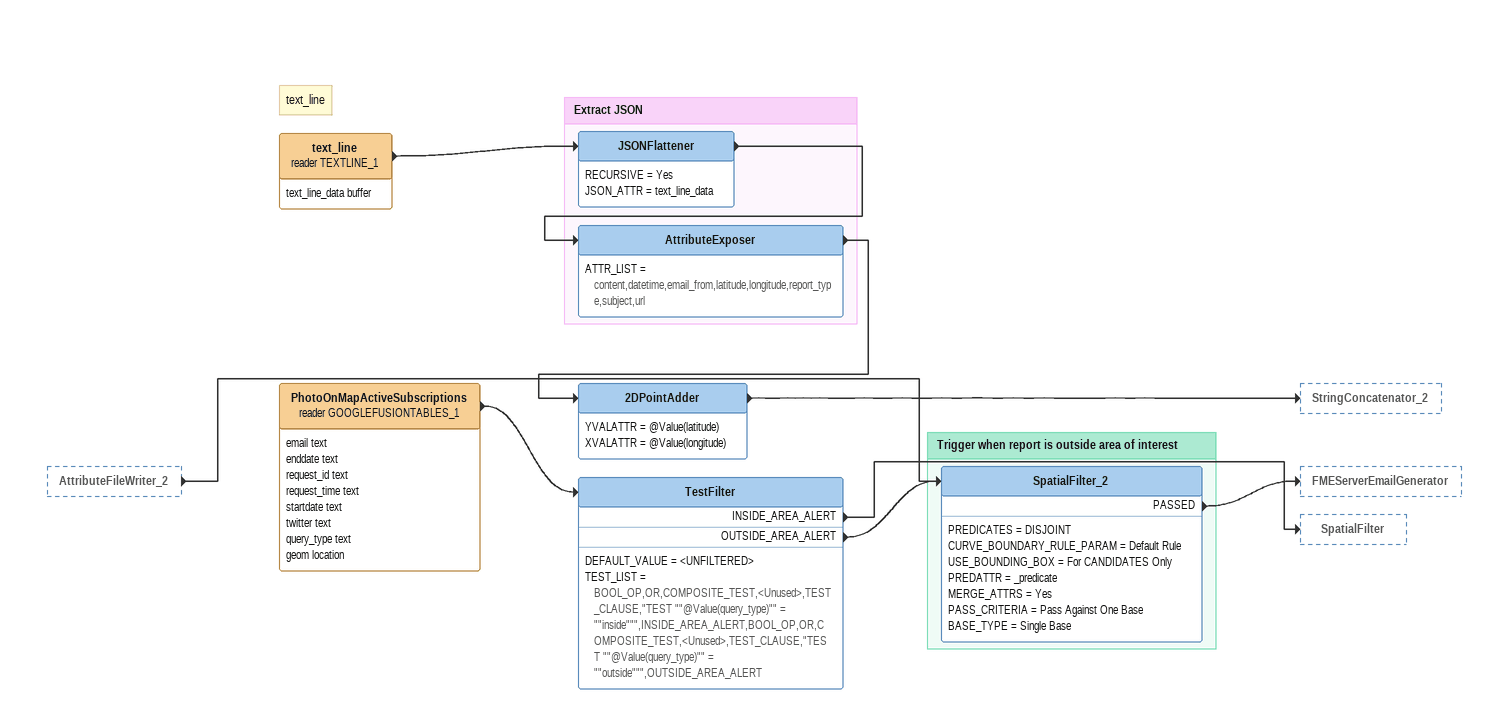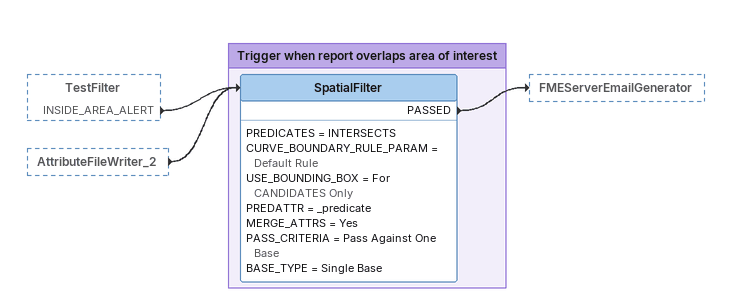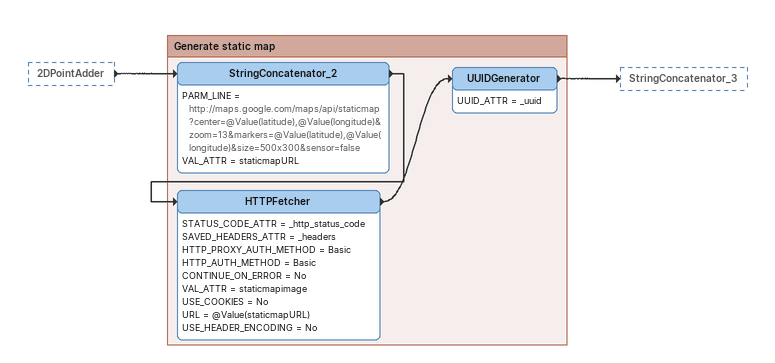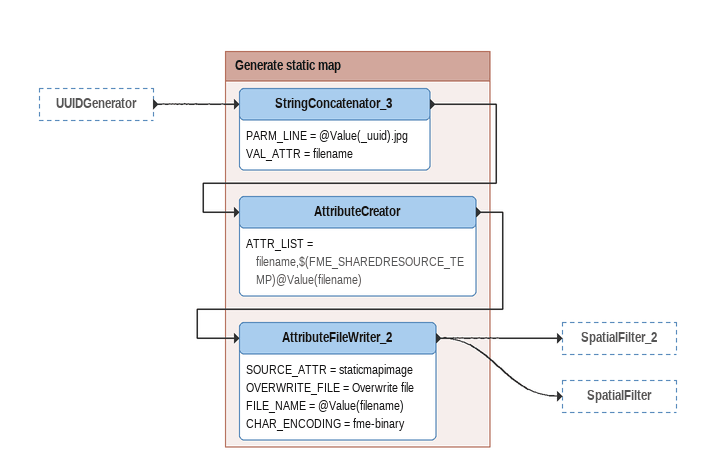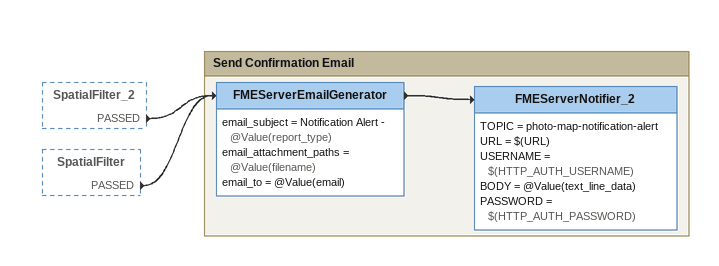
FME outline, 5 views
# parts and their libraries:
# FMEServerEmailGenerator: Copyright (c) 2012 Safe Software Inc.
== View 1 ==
AttributeFileWriter_2 [outside]
    -> SpatialFilter_2
Note: text_line
text_line (reader TEXTLINE_1)
    attributes: text_line_data buffer
    -> JSONFlattener
2DPointAdder
    YVALATTR = @Value(latitude)
    XVALATTR = @Value(longitude)
    -> StringConcatenator_2
PhotoOnMapActiveSubscriptions (reader GOOGLEFUSIONTABLES_1)
    attributes: email text, enddate text, request_id text, request_time text, startdate text, twitter text, query_type text, geom location
    -> TestFilter
TestFilter
    DEFAULT_VALUE = <UNFILTERED>
    TEST_LIST = BOOL_OP,OR,COMPOSITE_TEST,<Unused>,TEST_CLAUSE,"TEST ""@Value(query_type)"" = ""inside""",INSIDE_AREA_ALERT,BOOL_OP,OR,COMPOSITE_TEST,<Unused>,TEST_CLAUSE,"TEST ""@Value(query_type)"" = ""outside""",OUTSIDE_AREA_ALERT
    INSIDE_AREA_ALERT -> SpatialFilter
    OUTSIDE_AREA_ALERT -> SpatialFilter_2

Bookmark: Extract JSON
JSONFlattener
    RECURSIVE = Yes
    JSON_ATTR = text_line_data
    -> AttributeExposer
AttributeExposer
    ATTR_LIST = content,datetime,email_from,latitude,longitude,report_type,subject,url
    -> 2DPointAdder

Bookmark: Trigger when report is outside area of interest
SpatialFilter_2
    PREDICATES = DISJOINT
    CURVE_BOUNDARY_RULE_PARAM = Default Rule
    USE_BOUNDING_BOX = For CANDIDATES Only
    PREDATTR = _predicate
    MERGE_ATTRS = Yes
    PASS_CRITERIA = Pass Against One Base
    BASE_TYPE = Single Base
    PASSED -> FMEServerEmailGenerator

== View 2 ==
TestFilter [outside]
    INSIDE_AREA_ALERT -> SpatialFilter
AttributeFileWriter_2 [outside]
    -> SpatialFilter

Bookmark: Trigger when report overlaps area of interest
SpatialFilter
    PREDICATES = INTERSECTS
    CURVE_BOUNDARY_RULE_PARAM = Default Rule
    USE_BOUNDING_BOX = For CANDIDATES Only
    PREDATTR = _predicate
    MERGE_ATTRS = Yes
    PASS_CRITERIA = Pass Against One Base
    BASE_TYPE = Single Base
    PASSED -> FMEServerEmailGenerator

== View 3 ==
2DPointAdder [outside]
    -> StringConcatenator_2

Bookmark: Generate static map
StringConcatenator_2
    PARM_LINE = http://maps.google.com/maps/api/staticmap?center=@Value(latitude),@Value(longitude)&zoom=13&markers=@Value(latitude),@Value(longitude)&size=500x300&sensor=false
    VAL_ATTR = staticmapURL
    -> HTTPFetcher
HTTPFetcher
    STATUS_CODE_ATTR = _http_status_code
    SAVED_HEADERS_ATTR = _headers
    HTTP_PROXY_AUTH_METHOD = Basic
    HTTP_AUTH_METHOD = Basic
    CONTINUE_ON_ERROR = No
    VAL_ATTR = staticmapimage
    USE_COOKIES = No
    URL = @Value(staticmapURL)
    USE_HEADER_ENCODING = No
    -> UUIDGenerator
UUIDGenerator
    UUID_ATTR = _uuid
    -> StringConcatenator_3

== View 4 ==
UUIDGenerator [outside]
    -> StringConcatenator_3

Bookmark: Generate static map
StringConcatenator_3
    PARM_LINE = @Value(_uuid).jpg
    VAL_ATTR = filename
    -> AttributeCreator
AttributeCreator
    ATTR_LIST = filename,$(FME_SHAREDRESOURCE_TEMP)@Value(filename)
    -> AttributeFileWriter_2
AttributeFileWriter_2
    SOURCE_ATTR = staticmapimage
    OVERWRITE_FILE = Overwrite file
    FILE_NAME = @Value(filename)
    CHAR_ENCODING = fme-binary
    -> SpatialFilter_2
    -> SpatialFilter

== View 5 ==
SpatialFilter_2 [outside]
    PASSED -> FMEServerEmailGenerator
SpatialFilter [outside]
    PASSED -> FMEServerEmailGenerator

Bookmark: Send Confirmation Email
FMEServerEmailGenerator
    email_subject = Notification Alert - @Value(report_type)
    email_attachment_paths = @Value(filename)
    email_to = @Value(email)
    -> FMEServerNotifier_2
FMEServerNotifier_2
    TOPIC = photo-map-notification-alert
    URL = $(URL)
    USERNAME = $(HTTP_AUTH_USERNAME)
    BODY = @Value(text_line_data)
    PASSWORD = $(HTTP_AUTH_PASSWORD)
